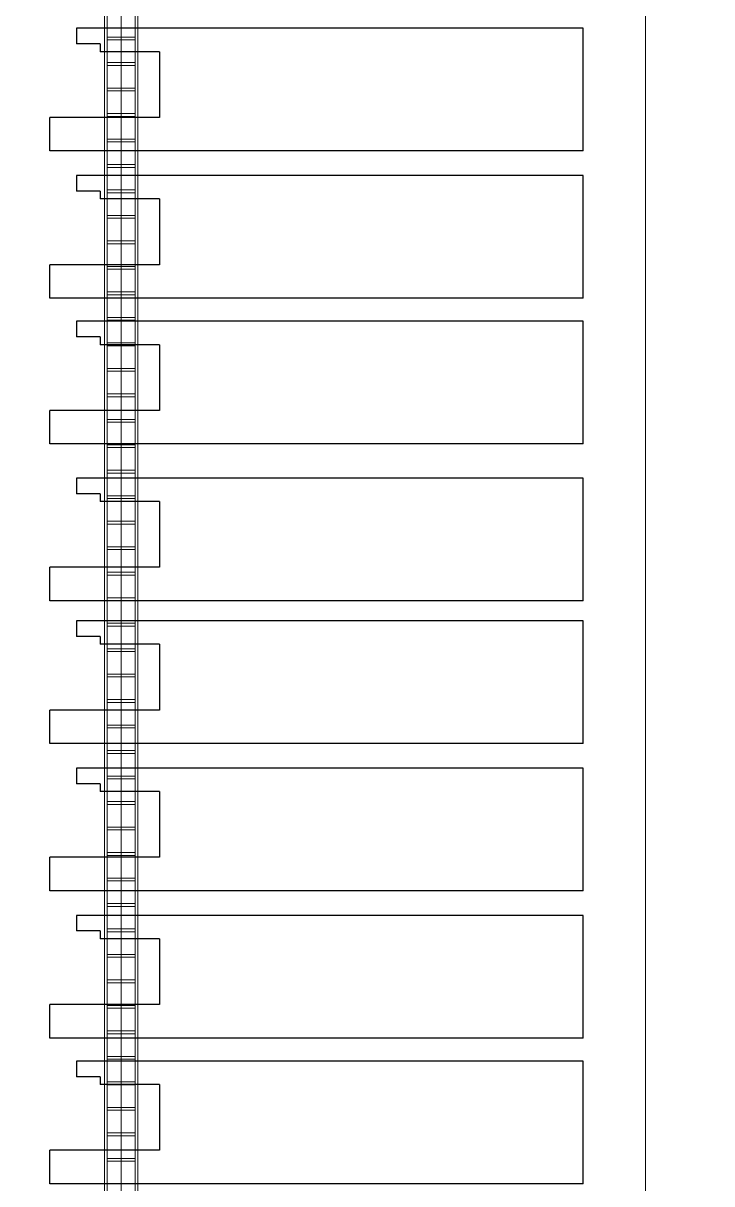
# Model space of a CAD drawing. Header units: millimetres. Extents: x 0 to 154200, y 0 to 64595.
# Drawn here: x 30421 to 36596, y 41007 to 51418 of the extents above; entities that cross this region are included whole.
import ezdxf

# ---------------------------------------------------------------- set-up
doc = ezdxf.new("R2010")
doc.units = ezdxf.units.MM
doc.layers.add('E-CABL-TRAY', color=4, linetype='Continuous', lineweight=9)
doc.layers.add('Floor', color=7, linetype='Continuous', lineweight=9)
doc.layers.add('Equipment', color=7, linetype='Continuous', true_color=0xffffff)

# ---------------------------------------------------------------- blocks, each defined once
blk = doc.blocks.new('Main_DIFF')
at = {"layer": 'Equipment', "lineweight": -3}
for points in [[(0, 1100, 0), (4780, 1100, 0)], [(0, 1100, 0), (0, 0, 0)], [(4780, 1100, 0), (4780, 800, 0)], [(3797, 800, 0), (4780, 800, 0)], [(3797, 210, 0), (3797, 800, 0)], [(3797, 210, 0), (4330, 210, 0)], [(4330, 140, 0), (4330, 210, 0)], [(4330, 140, 0), (4542, 140, 0)], [(4542, 0, 0), (4542, 140, 0)], [(0, 0, 0), (4542, 0, 0)]]:
    blk.add_polyline3d(points, dxfattribs=at)

msp = doc.modelspace()

# ---------------------------------------------------------------- linework, layer by layer
at = {"layer": 'E-CABL-TRAY'}
for p, q in [((31150, 9218.7018), (31150, 55818.7018)), ((31175.4, 9218.7018), (31175.4, 55818.7018)), ((31300, 9218.7018), (31300, 55818.7018)), ((31424.6, 9218.7018), (31424.6, 55818.7018)), ((31450, 9218.7018), (31450, 55818.7018)), ((31424.6, 51293.8018), (31175.4, 51293.8018)), ((31424.6, 51268.4018), (31175.4, 51268.4018)), ((31424.6, 51065.2018), (31175.4, 51065.2018)), ((31424.6, 51039.8018), (31175.4, 51039.8018)), ((31424.6, 50836.6018), (31175.4, 50836.6018)), ((31424.6, 50811.2018), (31175.4, 50811.2018)), ((31424.6, 50608.0018), (31175.4, 50608.0018)), ((31424.6, 50582.6018), (31175.4, 50582.6018)), ((31424.6, 50379.4018), (31175.4, 50379.4018)), ((31424.6, 50354.0018), (31175.4, 50354.0018)), ((31424.6, 50150.8018), (31175.4, 50150.8018)), ((31424.6, 50125.4018), (31175.4, 50125.4018)), ((31424.6, 49922.2018), (31175.4, 49922.2018)), ((31424.6, 49896.8018), (31175.4, 49896.8018)), ((31424.6, 49693.6018), (31175.4, 49693.6018)), ((31424.6, 49668.2018), (31175.4, 49668.2018)), ((31424.6, 49465.0018), (31175.4, 49465.0018)), ((31424.6, 49439.6018), (31175.4, 49439.6018)), ((31424.6, 49236.4018), (31175.4, 49236.4018)), ((31424.6, 49211.0018), (31175.4, 49211.0018)), ((31424.6, 49007.8018), (31175.4, 49007.8018)), ((31424.6, 48982.4018), (31175.4, 48982.4018)), ((31424.6, 48779.2018), (31175.4, 48779.2018)), ((31424.6, 48753.8018), (31175.4, 48753.8018)), ((31424.6, 48550.6018), (31175.4, 48550.6018)), ((31424.6, 48525.2018), (31175.4, 48525.2018)), ((31424.6, 48322.0018), (31175.4, 48322.0018)), ((31424.6, 48296.6018), (31175.4, 48296.6018)), ((31424.6, 48093.4018), (31175.4, 48093.4018)), ((31424.6, 48068.0018), (31175.4, 48068.0018)), ((31424.6, 47864.8018), (31175.4, 47864.8018)), ((31424.6, 47839.4018), (31175.4, 47839.4018)), ((31424.6, 47636.2018), (31175.4, 47636.2018)), ((31424.6, 47610.8018), (31175.4, 47610.8018)), ((31424.6, 47407.6018), (31175.4, 47407.6018)), ((31424.6, 47382.2018), (31175.4, 47382.2018)), ((31424.6, 47179.0018), (31175.4, 47179.0018)), ((31424.6, 47153.6018), (31175.4, 47153.6018)), ((31424.6, 46950.4018), (31175.4, 46950.4018)), ((31424.6, 46925.0018), (31175.4, 46925.0018)), ((31424.6, 46721.8018), (31175.4, 46721.8018)), ((31424.6, 46696.4018), (31175.4, 46696.4018)), ((31424.6, 46493.2018), (31175.4, 46493.2018)), ((31424.6, 46467.8018), (31175.4, 46467.8018)), ((31424.6, 46264.6018), (31175.4, 46264.6018)), ((31424.6, 46239.2018), (31175.4, 46239.2018)), ((31424.6, 46036.0018), (31175.4, 46036.0018)), ((31424.6, 46010.6018), (31175.4, 46010.6018)), ((31424.6, 45807.4018), (31175.4, 45807.4018)), ((31424.6, 45782.0018), (31175.4, 45782.0018)), ((31424.6, 45578.8018), (31175.4, 45578.8018)), ((31424.6, 45553.4018), (31175.4, 45553.4018)), ((31424.6, 45350.2018), (31175.4, 45350.2018)), ((31424.6, 45324.8018), (31175.4, 45324.8018)), ((31424.6, 45121.6018), (31175.4, 45121.6018)), ((31424.6, 45096.2018), (31175.4, 45096.2018)), ((31424.6, 44893.0018), (31175.4, 44893.0018)), ((31424.6, 44867.6018), (31175.4, 44867.6018)), ((31424.6, 44664.4018), (31175.4, 44664.4018)), ((31424.6, 44639.0018), (31175.4, 44639.0018)), ((31424.6, 44435.8018), (31175.4, 44435.8018)), ((31424.6, 44410.4018), (31175.4, 44410.4018)), ((31424.6, 44207.2018), (31175.4, 44207.2018)), ((31424.6, 44181.8018), (31175.4, 44181.8018)), ((31424.6, 43978.6018), (31175.4, 43978.6018)), ((31424.6, 43953.2018), (31175.4, 43953.2018)), ((31424.6, 43750.0018), (31175.4, 43750.0018)), ((31424.6, 43724.6018), (31175.4, 43724.6018)), ((31424.6, 43521.4018), (31175.4, 43521.4018)), ((31424.6, 43496.0018), (31175.4, 43496.0018)), ((31424.6, 43292.8018), (31175.4, 43292.8018)), ((31424.6, 43267.4018), (31175.4, 43267.4018)), ((31424.6, 43064.2018), (31175.4, 43064.2018)), ((31424.6, 43038.8018), (31175.4, 43038.8018)), ((31424.6, 42835.6018), (31175.4, 42835.6018)), ((31424.6, 42810.2018), (31175.4, 42810.2018)), ((31424.6, 42607.0018), (31175.4, 42607.0018)), ((31424.6, 42581.6018), (31175.4, 42581.6018)), ((31424.6, 42378.4018), (31175.4, 42378.4018)), ((31424.6, 42353.0018), (31175.4, 42353.0018)), ((31424.6, 42149.8018), (31175.4, 42149.8018)), ((31424.6, 42124.4018), (31175.4, 42124.4018)), ((31424.6, 41921.2018), (31175.4, 41921.2018)), ((31424.6, 41895.8018), (31175.4, 41895.8018)), ((31424.6, 41692.6018), (31175.4, 41692.6018)), ((31424.6, 41667.2018), (31175.4, 41667.2018)), ((31424.6, 41464.0018), (31175.4, 41464.0018)), ((31424.6, 41438.6018), (31175.4, 41438.6018)), ((31424.6, 41235.4018), (31175.4, 41235.4018)), ((31424.6, 41210.0018), (31175.4, 41210.0018))]:
    msp.add_line(p, q, dxfattribs=at)
at = {"layer": 'Floor'}
for points in [[(24000, 9800), (24000, 54800), (36000, 54800), (36000, 9800), (24000, 9800)], [(36000, 9800), (36000, 54800), (48000, 54800), (48000, 9800), (36000, 9800)]]:
    msp.add_lwpolyline(points, dxfattribs=at)

# ---------------------------------------------------------------- block references
at = {"layer": 'Equipment', "rotation": 180}
for p in [(35441.3283, 51373.0031), (35441.3283, 50051.8874), (35441.3283, 48744.3573), (35441.3283, 47337.8495), (35441.3283, 46057.1472), (35441.3283, 44735.9759), (35441.3283, 43414.8602), (35441.3283, 42107.3301)]:
    msp.add_blockref('Main_DIFF', p, dxfattribs=at)

doc.saveas('drawing.dxf')
